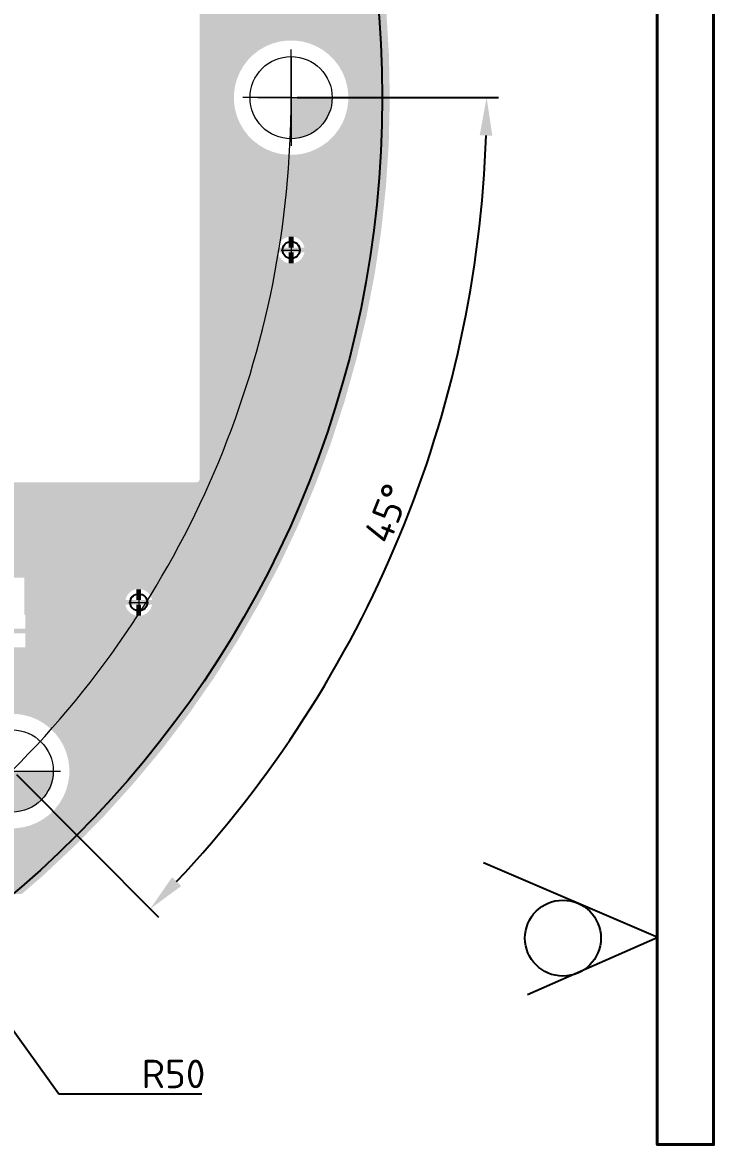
# Model space of a CAD drawing. Header units: millimetres. Extents: x -3633 to 871, y -630 to 261.
# Drawn here: x -1411.1 to -1338.3, y 9.2 to 127.5 of the extents above; entities that cross this region are included whole.
import ezdxf

# ---------------------------------------------------------------- set-up
doc = ezdxf.new("R2010")
doc.units = ezdxf.units.MM
for name, color, linetype in [('DRILL', 7, 'Continuous'), ('DRILL GOST', 7, 'Continuous'), ('TOP_LAYER', 7, 'Continuous'), ('TOP_PASTE', 8, 'Continuous')]:
    doc.layers.add(name, color=color, linetype=linetype)
doc.layers.add('Sheet', color=7, linetype='Continuous', lineweight=30)
doc.layers.add('Размерные линии', color=7, linetype='Continuous', lineweight=15)
doc.styles.add('Main', font='isocpeur.ttf', dxfattribs={"height": 3})
doc.dimstyles.new('ISO-25', dxfattribs={"dimtxt": 3, "dimasz": 4, "dimexe": 1.25, "dimexo": 0.625, "dimtad": 1, "dimtoh": 1, "dimtxsty": 'Main', "dimcen": 2.5, "dimadec": 0, "dimazin": 0, "dimtfac": 1, "dimtmove": 0, "dimatfit": 3, "dimfxl": 1, "dimarcsym": 0})

# ---------------------------------------------------------------- blocks, each defined once
blk = doc.blocks.new('ROUND_26')
blk.add_circle((0, 0), 0.0177)
blk = doc.blocks.new('*D91')
at = {"color": 0, "lineweight": -2, "transparency": 16777216}
for p, q in [((-1382.19, 119.58), (-1360.96, 119.59)), ((-1411.78, 48.21), (-1396.78, 33.18))]:
    blk.add_line(p, q, dxfattribs=at)
blk.add_arc((-1482.95, 119.53), 120.74, 316.836, 358.1304, dxfattribs=at)
at = {"color": 0, "transparency": 16777216}
for points in [[(-1362.94, 115.6), (-1361.61, 115.58), (-1362.21, 119.59)], [(-1394.4, 36.47), (-1395.36, 37.4), (-1397.67, 34.06)]]:
    blk.add_solid(points, dxfattribs=at)
at = {"layer": 'Defpoints', "color": 0, "transparency": 16777216}
for p in [(-1482.95, 119.53), (-1382.82, 119.58), (-1378.42, 59.1), (-1412.22, 48.65)]:
    blk.add_point(p, dxfattribs=at)
at = {"color": 0, "transparency": 16777216, "insert": (-1372.71, 75.76), "char_height": 3, "attachment_point": 5, "rotation": 68.3475, "style": 'Main'}
blk.add_mtext('45°', dxfattribs=at)
blk = doc.blocks.new('*D92')
at = {"color": 0, "lineweight": -2, "transparency": 16777216}
for p, q in [((-1482.95, 119.53), (-1424.41, 38.29)), ((-1407.3, 14.54), (-1422.07, 35.05)), ((-1392.22, 14.54), (-1407.3, 14.54))]:
    blk.add_line(p, q, dxfattribs=at)
blk.add_arc((-1482.95, 119.53), 100.13, 305.0607, 314.5801, dxfattribs=at)
at = {"color": 0, "transparency": 16777216}
blk.add_solid([(-1421.53, 35.44), (-1422.61, 34.66), (-1424.41, 38.29)], dxfattribs=at)
at = {"layer": 'Defpoints', "color": 0, "transparency": 16777216}
for p in [(-1482.95, 119.53), (-1424.41, 38.29)]:
    blk.add_point(p, dxfattribs=at)
at = {"color": 0, "transparency": 16777216, "insert": (-1395.22, 16.66), "char_height": 3, "attachment_point": 5, "style": 'Main'}
blk.add_mtext('R50', dxfattribs=at)

msp = doc.modelspace()

# ---------------------------------------------------------------- hatches: boundary and pattern name
at = {"layer": 'DRILL', "lineweight": 0}
h = msp.add_hatch(color=256, dxfattribs=at)
h.dxf.hatch_style = 1
h.paths.add_polyline_path([(-1378.486, 119.578), (-1382.818, 119.578), (-1382.818, 115.246, 0.4142136)])
h = msp.add_hatch(color=256, dxfattribs=at)
h.dxf.hatch_style = 1
h.paths.add_polyline_path([(-1407.891, 48.589), (-1412.223, 48.589), (-1412.223, 44.257, 0.4142136)])

# ---------------------------------------------------------------- linework, layer by layer
for p, q in [((-1382.818, 119.578), (-1382.818, 124.664)), ((-1382.818, 123.91), (-1382.818, 115.246)), ((-1382.818, 123.013), (-1382.818, 116.261)), ((-1382.818, 122.49), (-1382.818, 116.766)), ((-1382.818, 119.578), (-1387.904, 119.578)), ((-1382.818, 119.578), (-1387.15, 119.578)), ((-1386.32, 119.578), (-1378.944, 119.578)), ((-1382.818, 119.578), (-1378.486, 119.578)), ((-1382.818, 119.578), (-1377.732, 119.578)), ((-1382.818, 119.578), (-1382.818, 114.492)), ((-1382.817, 104.534), (-1382.817, 102.512)), ((-1383.859, 103.515), (-1381.776, 103.515)), ((-1399.922, 66.369), (-1397.839, 66.369)), ((-1398.88, 67.388), (-1398.88, 65.367)), ((-1415.725, 48.589), (-1408.349, 48.589)), ((-1412.223, 48.589), (-1407.891, 48.589)), ((-1412.223, 48.589), (-1407.137, 48.589))]:
    msp.add_line(p, q, dxfattribs=at)
for centre in [(-1382.818, 119.578), (-1412.223, 48.589)]:
    msp.add_circle(centre, 4.332, dxfattribs=at)
at = {"layer": 'DRILL GOST', "lineweight": 0}
for centre in [(-1382.817, 103.515), (-1398.88, 66.369)]:
    msp.add_circle(centre, 0.911, dxfattribs=at)
at = {"layer": 'Sheet', "lineweight": 40, "elevation": 0}
msp.add_lwpolyline([(-1344.228, 230.046), (-1338.289, 230.046), (-1338.289, 9.216), (-1344.228, 9.216)], close=True, dxfattribs=at)
at = {"layer": 'TOP_LAYER'}
for q in [(-1362.541, 38.929), (-1357.895, 24.994)]:
    msp.add_line((-1344.165, 31.036), q, dxfattribs=at)
msp.add_circle((-1354.165, 30.978), 4, dxfattribs=at)
at = {"layer": 'TOP_PASTE'}
msp.add_circle((-1483.212, 119.578), 110, dxfattribs=at)
for points in [[(-1392.448, 125.602), (-1392.448, 128.629), (-1372.597, 125.602), (-1372.779, 128.629)], [(-1392.448, 125.499), (-1392.448, 125.602), (-1383.996, 125.499), (-1383.213, 125.602)], [(-1392.448, 125.294), (-1392.448, 125.499), (-1384.759, 125.294), (-1383.996, 125.499)], [(-1381.64, 125.499), (-1382.423, 125.602), (-1372.59, 125.499), (-1372.597, 125.602)], [(-1380.878, 125.294), (-1381.64, 125.499), (-1372.578, 125.294), (-1372.59, 125.499)], [(-1392.448, 124.992), (-1392.448, 125.294), (-1385.488, 124.992), (-1384.759, 125.294)], [(-1392.448, 124.597), (-1392.448, 124.992), (-1386.172, 124.597), (-1385.488, 124.992)], [(-1392.448, 124.117), (-1392.448, 124.597), (-1386.798, 124.117), (-1386.172, 124.597)], [(-1380.148, 124.992), (-1380.878, 125.294), (-1372.56, 124.992), (-1372.578, 125.294)], [(-1379.464, 124.597), (-1380.148, 124.992), (-1372.536, 124.597), (-1372.56, 124.992)], [(-1378.838, 124.117), (-1379.464, 124.597), (-1372.507, 124.117), (-1372.536, 124.597)], [(-1392.448, 123.558), (-1392.448, 124.117), (-1387.357, 123.558), (-1386.798, 124.117)], [(-1392.448, 122.932), (-1392.448, 123.558), (-1387.837, 122.932), (-1387.357, 123.558)], [(-1378.739, 124.018), (-1378.838, 124.117), (-1372.501, 124.018), (-1372.507, 124.117)], [(-1378.28, 123.558), (-1378.739, 124.018), (-1372.492, 123.558), (-1372.501, 124.018)], [(-1377.799, 122.932), (-1378.28, 123.558), (-1372.481, 122.932), (-1372.492, 123.558)], [(-1392.448, 122.248), (-1392.448, 122.932), (-1388.232, 122.248), (-1387.837, 122.932)], [(-1392.448, 121.518), (-1392.448, 122.248), (-1388.534, 121.518), (-1388.232, 122.248)], [(-1377.404, 122.248), (-1377.799, 122.932), (-1372.468, 122.248), (-1372.481, 122.932)], [(-1377.102, 121.518), (-1377.404, 122.248), (-1372.455, 121.518), (-1372.468, 122.248)], [(-1392.448, 120.756), (-1392.448, 121.518), (-1388.739, 120.756), (-1388.534, 121.518)], [(-1392.448, 119.973), (-1392.448, 120.756), (-1388.842, 119.973), (-1388.739, 120.756)], [(-1376.898, 120.756), (-1377.102, 121.518), (-1372.441, 120.756), (-1372.455, 121.518)], [(-1376.794, 119.973), (-1376.898, 120.756), (-1372.426, 119.973), (-1372.441, 120.756)], [(-1392.448, 119.183), (-1392.448, 119.973), (-1388.842, 119.183), (-1388.842, 119.973)], [(-1376.794, 119.399), (-1376.794, 119.973), (-1372.415, 119.399), (-1372.426, 119.973)], [(-1392.448, 118.4), (-1392.448, 119.183), (-1388.739, 118.4), (-1388.842, 119.183)], [(-1392.448, 117.638), (-1392.448, 118.4), (-1388.534, 117.638), (-1388.739, 118.4)], [(-1377.102, 117.638), (-1376.898, 118.4), (-1372.457, 117.638), (-1372.439, 118.4)], [(-1376.898, 118.4), (-1376.794, 119.183), (-1372.439, 118.4), (-1372.42, 119.183)], [(-1376.794, 119.183), (-1376.794, 119.399), (-1372.42, 119.183), (-1372.415, 119.399)], [(-1392.448, 116.908), (-1392.448, 117.638), (-1388.232, 116.908), (-1388.534, 117.638)], [(-1377.404, 116.908), (-1377.102, 117.638), (-1372.474, 116.908), (-1372.457, 117.638)], [(-1392.448, 116.224), (-1392.448, 116.908), (-1387.837, 116.224), (-1388.232, 116.908)], [(-1392.448, 115.598), (-1392.448, 116.224), (-1387.357, 115.598), (-1387.837, 116.224)], [(-1378.28, 115.598), (-1377.799, 116.224), (-1372.504, 115.598), (-1372.489, 116.224)], [(-1377.799, 116.224), (-1377.404, 116.908), (-1372.489, 116.224), (-1372.474, 116.908)], [(-1392.448, 115.039), (-1392.448, 115.598), (-1386.798, 115.039), (-1387.357, 115.598)], [(-1392.448, 114.559), (-1392.448, 115.039), (-1386.172, 114.559), (-1386.798, 115.039)], [(-1379.464, 114.559), (-1379.175, 114.781), (-1372.538, 114.559), (-1372.523, 114.781)], [(-1379.175, 114.781), (-1378.838, 115.039), (-1372.523, 114.781), (-1372.517, 115.039)], [(-1378.838, 115.039), (-1378.28, 115.598), (-1372.517, 115.039), (-1372.504, 115.598)], [(-1392.448, 114.164), (-1392.448, 114.559), (-1385.488, 114.164), (-1386.172, 114.559)], [(-1392.448, 113.862), (-1392.448, 114.164), (-1384.759, 113.862), (-1385.488, 114.164)], [(-1392.448, 113.657), (-1392.448, 113.862), (-1383.996, 113.657), (-1384.759, 113.862)], [(-1392.448, 113.554), (-1392.448, 113.657), (-1383.213, 113.554), (-1383.996, 113.657)], [(-1382.423, 113.554), (-1381.64, 113.657), (-1372.603, 113.554), (-1372.596, 113.657)], [(-1381.64, 113.657), (-1380.878, 113.862), (-1372.596, 113.657), (-1372.583, 113.862)], [(-1380.878, 113.862), (-1380.148, 114.164), (-1372.583, 113.862), (-1372.563, 114.164)], [(-1380.148, 114.164), (-1379.464, 114.559), (-1372.563, 114.164), (-1372.538, 114.559)], [(-1392.448, 110.171), (-1392.448, 113.554), (-1372.824, 110.171), (-1372.603, 113.554)], [(-1392.448, 105.578), (-1392.448, 110.171), (-1373.317, 105.578), (-1372.824, 110.171)], [(-1392.448, 104.907), (-1392.448, 105.578), (-1373.417, 104.907), (-1373.317, 105.578)], [(-1392.448, 104.892), (-1392.448, 104.907), (-1383.186, 104.892), (-1383.072, 104.907)], [(-1392.448, 104.75), (-1392.448, 104.892), (-1383.53, 104.75), (-1383.186, 104.892)], [(-1392.448, 104.523), (-1392.448, 104.75), (-1383.825, 104.523), (-1383.53, 104.75)], [(-1392.448, 104.228), (-1392.448, 104.523), (-1384.052, 104.228), (-1383.825, 104.523)], [(-1392.448, 103.884), (-1392.448, 104.228), (-1384.194, 103.884), (-1384.052, 104.228)], [(-1383.072, 103.77), (-1383.072, 104.907), (-1382.562, 103.77), (-1382.562, 104.907)], [(-1382.448, 104.892), (-1382.562, 104.907), (-1373.42, 104.892), (-1373.417, 104.907)], [(-1382.104, 104.75), (-1382.448, 104.892), (-1373.441, 104.75), (-1373.42, 104.892)], [(-1381.809, 104.523), (-1382.104, 104.75), (-1373.475, 104.523), (-1373.441, 104.75)], [(-1381.583, 104.228), (-1381.809, 104.523), (-1373.519, 104.228), (-1373.475, 104.523)], [(-1381.44, 103.884), (-1381.583, 104.228), (-1373.571, 103.884), (-1373.519, 104.228)], [(-1392.448, 103.77), (-1392.448, 103.884), (-1384.21, 103.77), (-1384.194, 103.884)], [(-1392.448, 103.26), (-1392.448, 103.77), (-1373.664, 103.26), (-1373.588, 103.77)], [(-1392.448, 103.146), (-1392.448, 103.26), (-1384.194, 103.146), (-1384.21, 103.26)], [(-1392.448, 102.802), (-1392.448, 103.146), (-1384.052, 102.802), (-1384.194, 103.146)], [(-1383.072, 102.123), (-1383.072, 103.26), (-1382.562, 102.123), (-1382.562, 103.26)], [(-1381.583, 102.802), (-1381.44, 103.146), (-1373.733, 102.802), (-1373.681, 103.146)], [(-1381.425, 103.77), (-1381.44, 103.884), (-1373.588, 103.77), (-1373.571, 103.884)], [(-1381.44, 103.146), (-1381.425, 103.26), (-1373.681, 103.146), (-1373.664, 103.26)], [(-1392.448, 102.507), (-1392.448, 102.802), (-1383.825, 102.507), (-1384.052, 102.802)], [(-1392.448, 102.28), (-1392.448, 102.507), (-1383.53, 102.28), (-1383.825, 102.507)], [(-1392.448, 102.138), (-1392.448, 102.28), (-1383.186, 102.138), (-1383.53, 102.28)], [(-1392.448, 102.123), (-1392.448, 102.138), (-1383.072, 102.123), (-1383.186, 102.138)], [(-1392.448, 101.01), (-1392.448, 102.123), (-1374.002, 101.01), (-1373.835, 102.123)], [(-1382.562, 102.123), (-1382.448, 102.138), (-1373.835, 102.123), (-1373.832, 102.138)], [(-1382.448, 102.138), (-1382.104, 102.28), (-1373.832, 102.138), (-1373.811, 102.28)], [(-1382.104, 102.28), (-1381.809, 102.507), (-1373.811, 102.28), (-1373.777, 102.507)], [(-1381.809, 102.507), (-1381.583, 102.802), (-1373.777, 102.507), (-1373.733, 102.802)], [(-1392.448, 96.474), (-1392.448, 101.01), (-1374.877, 96.474), (-1374.002, 101.01)], [(-1392.448, 91.978), (-1392.448, 96.474), (-1375.941, 91.978), (-1374.877, 96.474)], [(-1392.448, 87.531), (-1392.448, 91.978), (-1377.192, 87.531), (-1375.941, 91.978)], [(-1392.448, 83.141), (-1392.448, 87.531), (-1378.627, 83.141), (-1377.192, 87.531)], [(-1392.448, 79.421), (-1392.448, 83.141), (-1380.019, 79.421), (-1378.627, 83.141)], [(-1392.568, 79.131), (-1392.479, 79.264), (-1380.127, 79.131), (-1380.077, 79.264)], [(-1392.479, 79.264), (-1392.448, 79.421), (-1380.077, 79.264), (-1380.019, 79.421)], [(-1420.598, 78.043), (-1420.254, 78.186), (-1380.571, 78.043), (-1380.511, 78.186)], [(-1420.254, 78.186), (-1419.959, 78.412), (-1380.511, 78.186), (-1380.415, 78.412)], [(-1419.959, 78.412), (-1419.732, 78.708), (-1380.415, 78.412), (-1380.29, 78.708)], [(-1419.732, 78.708), (-1419.688, 78.814), (-1380.29, 78.708), (-1380.245, 78.814)], [(-1419.688, 78.814), (-1419.607, 79.011), (-1380.245, 78.814), (-1380.172, 79.011)], [(-1392.857, 79.011), (-1392.701, 79.042), (-1380.172, 79.011), (-1380.16, 79.042)], [(-1392.701, 79.042), (-1392.568, 79.131), (-1380.16, 79.042), (-1380.127, 79.131)], [(-1424.883, 77.095), (-1424.883, 78.028), (-1380.972, 77.095), (-1380.577, 78.028)], [(-1424.882, 77.091), (-1424.883, 77.095), (-1380.973, 77.091), (-1380.972, 77.095)], [(-1424.883, 77.083), (-1424.882, 77.091), (-1380.977, 77.083), (-1380.973, 77.091)], [(-1424.883, 77.076), (-1424.883, 77.083), (-1380.98, 77.076), (-1380.977, 77.083)], [(-1424.881, 77.067), (-1424.883, 77.076), (-1380.983, 77.067), (-1380.98, 77.076)], [(-1424.883, 77.059), (-1424.881, 77.067), (-1380.987, 77.059), (-1380.983, 77.067)], [(-1424.883, 76.66), (-1424.883, 77.059), (-1381.155, 76.66), (-1380.987, 77.059)], [(-1420.712, 78.028), (-1420.598, 78.043), (-1380.577, 78.028), (-1380.571, 78.043)], [(-1424.971, 75.791), (-1424.944, 76.66), (-1381.522, 75.791), (-1381.155, 76.66)], [(-1424.971, 74.559), (-1424.971, 75.791), (-1382.043, 74.559), (-1381.522, 75.791)], [(-1424.971, 73.811), (-1424.971, 74.559), (-1382.396, 73.811), (-1382.043, 74.559)], [(-1421.968, 73.761), (-1422.223, 73.811), (-1382.42, 73.761), (-1382.396, 73.811)], [(-1421.752, 73.616), (-1421.968, 73.761), (-1382.488, 73.616), (-1382.42, 73.761)], [(-1421.608, 73.401), (-1421.752, 73.616), (-1382.59, 73.401), (-1382.488, 73.616)], [(-1421.557, 73.146), (-1421.608, 73.401), (-1382.711, 73.146), (-1382.59, 73.401)], [(-1421.557, 72.254), (-1421.557, 73.146), (-1383.132, 72.254), (-1382.711, 73.146)], [(-1421.538, 72.23), (-1421.557, 72.254), (-1383.143, 72.23), (-1383.132, 72.254)], [(-1421.487, 72.192), (-1421.538, 72.23), (-1383.162, 72.192), (-1383.143, 72.23)], [(-1421.393, 72.144), (-1421.487, 72.192), (-1383.184, 72.144), (-1383.162, 72.192)], [(-1421.253, 72.097), (-1421.393, 72.144), (-1383.206, 72.097), (-1383.184, 72.144)], [(-1421.068, 72.056), (-1421.253, 72.097), (-1383.226, 72.056), (-1383.206, 72.097)], [(-1420.84, 72.025), (-1421.068, 72.056), (-1383.24, 72.025), (-1383.226, 72.056)], [(-1420.573, 72.006), (-1420.84, 72.025), (-1383.249, 72.006), (-1383.24, 72.025)], [(-1420.459, 72.004), (-1420.573, 72.006), (-1383.251, 72.004), (-1383.249, 72.006)], [(-1419.899, 71.955), (-1420.266, 72.004), (-1383.273, 71.955), (-1383.251, 72.004)], [(-1419.558, 71.814), (-1419.899, 71.955), (-1383.34, 71.814), (-1383.273, 71.955)], [(-1419.264, 71.588), (-1419.558, 71.814), (-1383.447, 71.588), (-1383.34, 71.814)], [(-1418.058, 70.382), (-1419.264, 71.588), (-1384.017, 70.382), (-1383.447, 71.588)], [(-1416.657, 68.981), (-1418.058, 70.382), (-1384.752, 68.981), (-1384.017, 70.382)], [(-1414.528, 68.98), (-1414.536, 68.981), (-1384.753, 68.98), (-1384.752, 68.981)], [(-1410.928, 67.762), (-1410.928, 68.98), (-1385.392, 67.762), (-1384.753, 68.98)], [(-1410.928, 67.747), (-1410.928, 67.762), (-1399.249, 67.747), (-1399.135, 67.762)], [(-1410.928, 67.604), (-1410.928, 67.747), (-1399.593, 67.604), (-1399.249, 67.747)], [(-1410.928, 67.377), (-1410.928, 67.604), (-1399.888, 67.377), (-1399.593, 67.604)], [(-1399.135, 66.624), (-1399.135, 67.762), (-1398.625, 66.624), (-1398.625, 67.762)], [(-1398.511, 67.747), (-1398.625, 67.762), (-1385.4, 67.747), (-1385.392, 67.762)], [(-1398.167, 67.604), (-1398.511, 67.747), (-1385.475, 67.604), (-1385.4, 67.747)], [(-1397.872, 67.377), (-1398.167, 67.604), (-1385.594, 67.377), (-1385.475, 67.604)], [(-1410.928, 67.082), (-1410.928, 67.377), (-1400.115, 67.082), (-1399.888, 67.377)], [(-1410.928, 66.738), (-1410.928, 67.082), (-1400.257, 66.738), (-1400.115, 67.082)], [(-1410.928, 66.624), (-1410.928, 66.738), (-1400.272, 66.624), (-1400.257, 66.738)], [(-1410.928, 66.292), (-1410.928, 66.624), (-1386.164, 66.292), (-1385.989, 66.624)], [(-1410.928, 66.114), (-1410.928, 66.292), (-1386.266, 66.114), (-1386.164, 66.292)], [(-1397.646, 67.082), (-1397.872, 67.377), (-1385.749, 67.082), (-1385.594, 67.377)], [(-1397.503, 66.738), (-1397.646, 67.082), (-1385.929, 66.738), (-1385.749, 67.082)], [(-1397.488, 66.624), (-1397.503, 66.738), (-1385.989, 66.624), (-1385.929, 66.738)], [(-1410.928, 66), (-1410.928, 66.114), (-1400.257, 66), (-1400.272, 66.114)], [(-1410.928, 65.656), (-1410.928, 66), (-1400.115, 65.656), (-1400.257, 66)], [(-1410.928, 65.361), (-1410.928, 65.656), (-1399.888, 65.361), (-1400.115, 65.656)], [(-1410.928, 65.135), (-1410.928, 65.361), (-1399.593, 65.135), (-1399.888, 65.361)], [(-1410.928, 65.072), (-1410.928, 65.135), (-1399.443, 65.072), (-1399.593, 65.135)], [(-1410.82, 64.992), (-1410.82, 65.072), (-1399.249, 64.992), (-1399.443, 65.072)], [(-1399.135, 64.977), (-1399.135, 66.114), (-1398.625, 64.977), (-1398.625, 66.114)], [(-1398.511, 64.992), (-1398.167, 65.135), (-1386.917, 64.992), (-1386.834, 65.135)], [(-1398.167, 65.135), (-1397.872, 65.361), (-1386.834, 65.135), (-1386.703, 65.361)], [(-1397.872, 65.361), (-1397.646, 65.656), (-1386.703, 65.361), (-1386.532, 65.656)], [(-1397.646, 65.656), (-1397.503, 66), (-1386.532, 65.656), (-1386.332, 66)], [(-1397.503, 66), (-1397.488, 66.114), (-1386.332, 66), (-1386.266, 66.114)], [(-1410.82, 64.977), (-1410.82, 64.992), (-1399.135, 64.977), (-1399.249, 64.992)], [(-1410.82, 63.613), (-1410.82, 64.977), (-1387.716, 63.613), (-1386.925, 64.977)], [(-1398.625, 64.977), (-1398.511, 64.992), (-1386.925, 64.977), (-1386.917, 64.992)], [(-1438.443, 63.481), (-1438.334, 63.59), (-1387.792, 63.481), (-1387.729, 63.59)], [(-1421.926, 63.422), (-1422.223, 63.481), (-1387.827, 63.422), (-1387.792, 63.481)], [(-1421.674, 63.254), (-1421.926, 63.422), (-1387.924, 63.254), (-1387.827, 63.422)], [(-1421.573, 63.103), (-1421.674, 63.254), (-1388.012, 63.103), (-1387.924, 63.254)], [(-1419.592, 63.59), (-1419.423, 63.613), (-1387.729, 63.59), (-1387.716, 63.613)], [(-1410.82, 62.295), (-1410.82, 63.103), (-1388.48, 62.295), (-1388.012, 63.103)], [(-1421.447, 60.4), (-1421.447, 61.643), (-1389.686, 60.4), (-1388.895, 61.643)], [(-1410.82, 61.643), (-1410.82, 62.295), (-1388.895, 61.643), (-1388.48, 62.295)], [(-1442.034, 59.89), (-1441.524, 60.4), (-1390.011, 59.89), (-1389.686, 60.4)], [(-1421.447, 58.398), (-1421.447, 59.89), (-1390.961, 58.398), (-1390.011, 59.89)], [(-1421.447, 57.585), (-1421.447, 58.398), (-1391.527, 57.585), (-1390.961, 58.398)], [(-1486.621, 56.039), (-1485.851, 56.809), (-1392.605, 56.039), (-1392.068, 56.809)], [(-1422.223, 56.809), (-1421.926, 56.868), (-1392.068, 56.809), (-1392.027, 56.868)], [(-1421.926, 56.868), (-1421.674, 57.036), (-1392.027, 56.868), (-1391.91, 57.036)], [(-1421.674, 57.036), (-1421.506, 57.288), (-1391.91, 57.036), (-1391.734, 57.288)], [(-1421.506, 57.288), (-1421.447, 57.585), (-1391.734, 57.288), (-1391.527, 57.585)], [(-1486.621, 55.844), (-1486.621, 56.039), (-1392.741, 55.844), (-1392.605, 56.039)], [(-1477.693, 55.779), (-1478.191, 55.844), (-1392.786, 55.779), (-1392.741, 55.844)], [(-1477.229, 55.587), (-1477.693, 55.779), (-1392.92, 55.587), (-1392.786, 55.779)], [(-1476.831, 55.281), (-1477.229, 55.587), (-1393.133, 55.281), (-1392.92, 55.587)], [(-1476.525, 54.882), (-1476.831, 55.281), (-1393.411, 54.882), (-1393.133, 55.281)], [(-1476.454, 54.71), (-1476.525, 54.882), (-1393.531, 54.71), (-1393.411, 54.882)], [(-1436.661, 54.695), (-1436.775, 54.71), (-1393.542, 54.695), (-1393.531, 54.71)], [(-1436.461, 54.613), (-1436.661, 54.695), (-1393.599, 54.613), (-1393.542, 54.695)], [(-1411.795, 54.608), (-1411.828, 54.613), (-1393.602, 54.608), (-1393.599, 54.613)], [(-1411.045, 54.509), (-1411.795, 54.608), (-1393.678, 54.509), (-1393.602, 54.608)], [(-1410.282, 54.305), (-1411.045, 54.509), (-1393.833, 54.305), (-1393.678, 54.509)], [(-1409.553, 54.003), (-1410.282, 54.305), (-1394.063, 54.003), (-1393.833, 54.305)], [(-1408.869, 53.608), (-1409.553, 54.003), (-1394.364, 53.608), (-1394.063, 54.003)], [(-1408.243, 53.127), (-1408.869, 53.608), (-1394.729, 53.127), (-1394.364, 53.608)], [(-1407.684, 52.569), (-1408.243, 53.127), (-1395.154, 52.569), (-1394.729, 53.127)], [(-1407.204, 51.943), (-1407.684, 52.569), (-1395.631, 51.943), (-1395.154, 52.569)], [(-1406.809, 51.259), (-1407.204, 51.943), (-1396.152, 51.259), (-1395.631, 51.943)], [(-1406.674, 50.932), (-1406.809, 51.259), (-1396.4, 50.932), (-1396.152, 51.259)], [(-1406.507, 50.529), (-1406.674, 50.932), (-1396.735, 50.529), (-1396.4, 50.932)], [(-1406.302, 49.767), (-1406.507, 50.529), (-1397.367, 49.767), (-1396.735, 50.529)], [(-1406.199, 48.984), (-1406.302, 49.767), (-1398.016, 48.984), (-1397.367, 49.767)], [(-1406.199, 48.194), (-1406.199, 48.984), (-1398.671, 48.194), (-1398.016, 48.984)], [(-1406.507, 46.649), (-1406.311, 47.377), (-1400.007, 46.649), (-1399.349, 47.377)], [(-1406.311, 47.377), (-1406.302, 47.411), (-1399.349, 47.377), (-1399.321, 47.411)], [(-1406.302, 47.411), (-1406.199, 48.194), (-1399.321, 47.411), (-1398.671, 48.194)], [(-1406.809, 45.919), (-1406.507, 46.649), (-1400.665, 45.919), (-1400.007, 46.649)], [(-1407.684, 44.609), (-1407.204, 45.235), (-1401.848, 44.609), (-1401.282, 45.235)], [(-1407.204, 45.235), (-1406.809, 45.919), (-1401.282, 45.235), (-1400.665, 45.919)], [(-1408.869, 43.57), (-1408.377, 43.948), (-1402.815, 43.57), (-1402.444, 43.948)], [(-1408.377, 43.948), (-1408.243, 44.05), (-1402.444, 43.948), (-1402.352, 44.05)], [(-1408.243, 44.05), (-1407.684, 44.609), (-1402.352, 44.05), (-1401.848, 44.609)], [(-1411.828, 42.565), (-1411.045, 42.668), (-1403.801, 42.565), (-1403.7, 42.668)], [(-1411.045, 42.668), (-1410.282, 42.873), (-1403.7, 42.668), (-1403.499, 42.873)], [(-1410.282, 42.873), (-1409.553, 43.175), (-1403.499, 42.873), (-1403.203, 43.175)], [(-1409.553, 43.175), (-1408.869, 43.57), (-1403.203, 43.175), (-1402.815, 43.57)], [(-1561.395, 41.997), (-1561.963, 42.565), (-1404.359, 41.997), (-1403.801, 42.565)], [(-1468.951, 41.904), (-1469.659, 41.997), (-1404.45, 41.904), (-1404.359, 41.997)], [(-1468.292, 41.631), (-1468.951, 41.904), (-1404.718, 41.631), (-1404.45, 41.904)], [(-1467.725, 41.196), (-1468.292, 41.631), (-1405.145, 41.196), (-1404.718, 41.631)], [(-1467.307, 40.651), (-1467.725, 41.196), (-1405.68, 40.651), (-1405.145, 41.196)], [(-1467.291, 40.63), (-1467.307, 40.651), (-1405.702, 40.63), (-1405.68, 40.651)], [(-1467.018, 39.971), (-1467.291, 40.63), (-1406.406, 39.971), (-1405.702, 40.63)], [(-1466.925, 39.263), (-1467.018, 39.971), (-1407.161, 39.263), (-1406.406, 39.971)], [(-1467.018, 38.555), (-1466.925, 39.263), (-1407.916, 38.555), (-1407.161, 39.263)], [(-1467.601, 37.492), (-1467.291, 37.896), (-1409.051, 37.492), (-1408.62, 37.896)], [(-1467.291, 37.896), (-1467.018, 38.555), (-1408.62, 37.896), (-1407.916, 38.555)], [(-1468.909, 36.639), (-1468.292, 36.895), (-1410.041, 36.639), (-1409.744, 36.895)], [(-1468.292, 36.895), (-1467.725, 37.33), (-1409.744, 36.895), (-1409.239, 37.33)], [(-1467.725, 37.33), (-1467.601, 37.492), (-1409.239, 37.33), (-1409.051, 37.492)], [(-1428.629, 36.624), (-1428.743, 36.639), (-1410.058, 36.624), (-1410.041, 36.639)], [(-1428.286, 36.482), (-1428.629, 36.624), (-1410.223, 36.482), (-1410.058, 36.624)], [(-1427.99, 36.255), (-1428.286, 36.482), (-1410.486, 36.255), (-1410.223, 36.482)], [(-1427.764, 35.96), (-1427.99, 36.255), (-1410.829, 35.96), (-1410.486, 36.255)], [(-1427.621, 35.616), (-1427.764, 35.96), (-1411.228, 35.616), (-1410.829, 35.96)]]:
    msp.add_solid(points, dxfattribs=at)
at = {"layer": 'Размерные линии'}
msp.add_arc((-1482.949, 119.528), 100.131, 314.93776, 0.02869, dxfattribs=at)

# ---------------------------------------------------------------- block references
at = {"layer": 'TOP_PASTE', "xscale": 51, "yscale": 51, "zscale": 51}
for p in [(-1382.817, 103.515), (-1398.88, 66.369)]:
    msp.add_blockref('ROUND_26', p, dxfattribs=at)

# ---------------------------------------------------------------- dimensions: what is measured, and where the dimension line sits
dim = msp.add_angular_dim_3p(base=(-1378.421, 59.101), center=(-1482.949, 119.528), p1=(-1412.223, 48.648), p2=(-1382.818, 119.578), dimstyle='ISO-25')
dim.commit()
dim.dimension.update_dxf_attribs({"geometry": '*D91', "text_midpoint": (-1370.731, 74.979), "dimtype": 165})
dim = msp.add_radius_dim(center=(-1482.949, 119.528), mpoint=(-1424.411, 38.291), text='R50', dimstyle='ISO-25', override={"dimtxsty": 'Main'})
dim.commit()
dim.dimension.update_dxf_attribs({"geometry": '*D92', "text_midpoint": (-1395.217, 14.539), "dimtype": 164})

doc.saveas('drawing.dxf')
